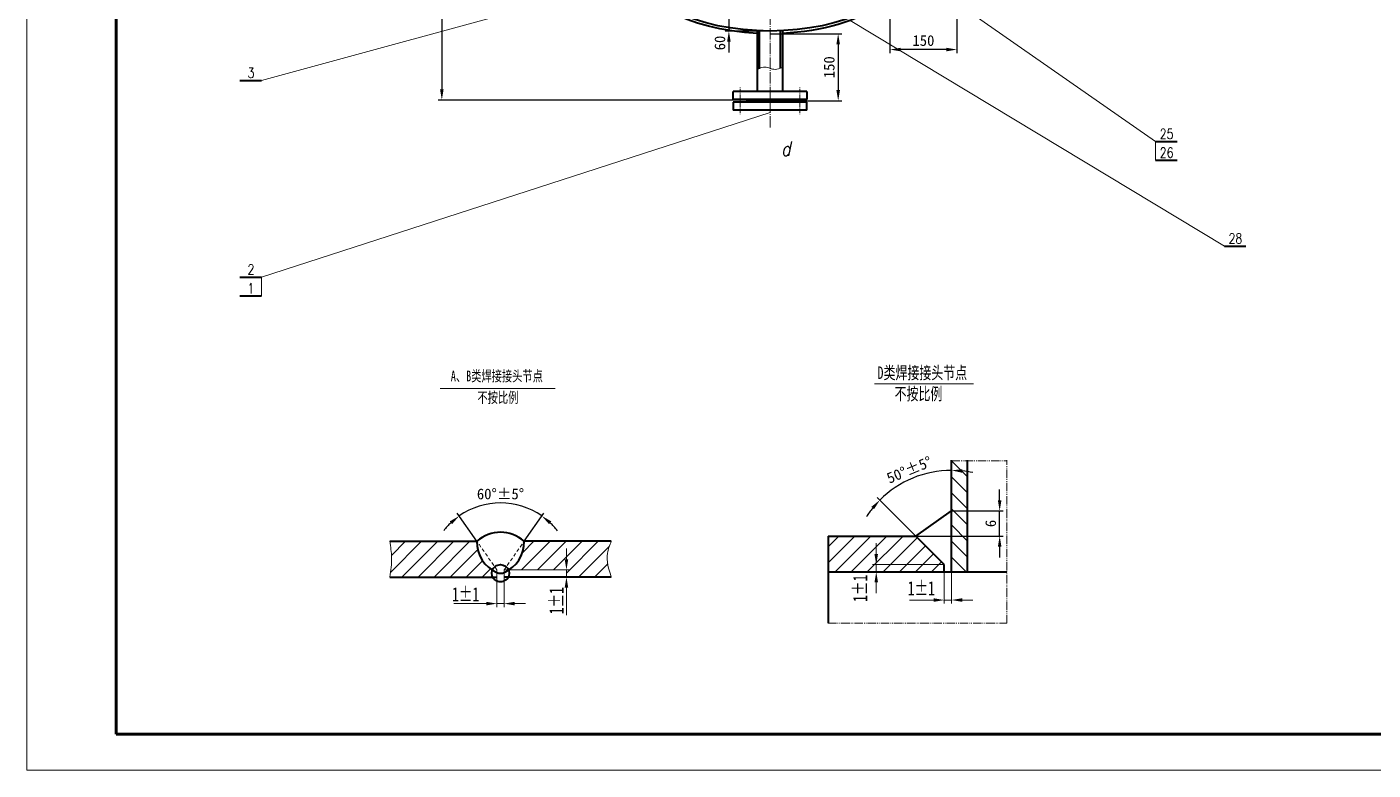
# Model space of a CAD drawing. Extents: x 371 to 12807, y -1551 to 3910.
# Drawn here: x 6079 to 9093, y -842 to 820 of the extents above; entities that cross this region are included whole.
import ezdxf
from ezdxf.enums import TextEntityAlignment as Align

# ---------------------------------------------------------------- set-up
doc = ezdxf.new("R2010")
doc.units = 0
doc.header["$LTSCALE"] = 10
doc.header["$PDMODE"] = 1
for name, pattern in [('JXX-L', [2.9499999999999997, 1.9, -0.25, 0.15, -0.25, 0.15, -0.25]), ('XX-L', [1.25, 0.75, -0.5]), ('ZXX-L', [3.28, 2.5, -0.3, 0.18, -0.3]), ('ZXX-S', [1.2699999999999998, 0.75, -0.2, 0.12, -0.2])]:
    doc.linetypes.add(name, pattern=pattern)
doc.layers.get('Defpoints').update_dxf_attribs({"linetype": 'CONTINUOUS'})
for name, color, linetype, lineweight in [('A 粗实线', 1, 'CONTINUOUS', 40), ('B 细实线', 7, 'CONTINUOUS', 18), ('C 文 字', 2, 'CONTINUOUS', 20), ('D 短中心线', 3, 'ZXX-S', 18), ('E 长中心线', 3, 'ZXX-L', 18), ('G 长虚线', 6, 'XX-L', 20), ('I 长双点线', 3, 'JXX-L', 18), ('J 标注尺寸', 2, 'CONTINUOUS', 18)]:
    doc.layers.add(name, color=color, linetype=linetype, lineweight=lineweight)
doc.styles.add('ITALICT', font='ITALICT.shx', dxfattribs={"width": 0.7})
doc.styles.add('ROMANC', font='romanc', dxfattribs={"width": 0.7, "height": 6})
doc.styles.get("Standard").update_dxf_attribs({"font": 'SIMFANG.TTF'})
doc.styles.add('style2', font='SIMFANG.TTF', dxfattribs={"width": 0.7})
doc.styles.add('标题中文', font='SIMFANG.TTF', dxfattribs={"width": 0.7})
doc.dimstyles.new('通用标注4.0', dxfattribs={"dimscale": 8, "dimtxt": 3, "dimasz": 3, "dimexe": 1, "dimexo": 0, "dimgap": 1, "dimtad": 1, "dimdec": 0, "dimzin": 0, "dimdsep": 46, "dimtxsty": 'Standard', "dimcen": 0, "dimadec": 0, "dimazin": 0, "dimtfac": 0.375, "dimtdec": 0, "dimtmove": 2, "dimatfit": 3, "dimfxl": 0, "dimtzin": 0, "dimarcsym": 0})

# ---------------------------------------------------------------- blocks, each defined once
blk = doc.blocks.new('*D44')
at = {"layer": 'Defpoints', "color": 0}
for p in [(8090.184702600081, -179.8128775369401), (8148.880642079475, -186.0364062249137), (8068.880644079478, -318.8691078720317), (8132.880642479478, -382.86910627203), (8148.880642079475, -398.8691058720301)]:
    blk.add_point(p, dxfattribs=at)
at = {"layer": 'J 标注尺寸', "color": 0, "lineweight": -2}
for p, q in [((8148.880642079475, -186.0364062249137), (8148.880642079475, -164.085410506239)), ((8068.880644079478, -318.8691078720317), (7982.863498974289, -232.8519627668429))]:
    blk.add_line(p, q, dxfattribs=at)
for start, end in [(90, 135.0000000000004), (77.86737115028711, 83.93368557514356), (141.0663144248568, 147.1326288497133)]:
    blk.add_arc((8148.880642079475, -398.8691058720269), 226.783695365788, start, end, dxfattribs=at)
at = {"layer": 'J 标注尺寸', "color": 0}
for points in [[(8172.635364586037, -177.3497393937814), (8173.058675441102, -169.3609467490837), (8148.880642079474, -172.085410506239)], [(7969.497415080238, -253.6787815643152), (7975.445670508964, -259.0283850407086), (7988.520353223781, -238.5088170163353)]]:
    blk.add_solid(points, dxfattribs=at)
at = {"layer": 'J 标注尺寸', "color": 0, "insert": (8054.440610485153, -170.8707007660751), "char_height": 24, "attachment_point": 5, "rotation": 22.500000000000004}
blk.add_mtext('{\\f仿宋_GB2312|b0|i0|c134|p49;50°±5°}', dxfattribs=at)
blk = doc.blocks.new('*D48')
at = {"layer": 'C 文 字', "color": 0, "lineweight": -2}
for p, q in [((7531.806440261997, 3067.677952608501), (7000.045948812281, 3067.677952608502)), ((7008.045948812281, 3043.677952608502), (7008.04594881228, 680.206451421851)), ((7691.806440260058, 656.2064514218509), (7000.04594881228, 656.206451421851))]:
    blk.add_line(p, q, dxfattribs=at)
at = {"layer": 'C 文 字', "color": 0}
for points in [[(7004.045948812281, 3043.677952608502), (7012.045948812281, 3043.677952608502), (7008.045948812281, 3067.677952608502)], [(7004.04594881228, 680.206451421851), (7012.04594881228, 680.206451421851), (7008.04594881228, 656.206451421851)]]:
    blk.add_solid(points, dxfattribs=at)
at = {"layer": 'Defpoints', "color": 0}
for p in [(7531.806440261997, 3067.677952608501), (7008.04594881228, 656.206451421851), (7691.806440260058, 656.2064514218509)]:
    blk.add_point(p, dxfattribs=at)
at = {"layer": 'C 文 字', "color": 0, "insert": (6988.04594881228, 1861.942202015177), "char_height": 24, "attachment_point": 5, "rotation": 90}
blk.add_mtext('2411', dxfattribs=at)
blk = doc.blocks.new('*D49')
at = {"layer": 'Defpoints', "color": 0}
for p in [(7172.0085684795, -248.2028908862558), (7086.581201199675, -330.7278678973598), (7192.207766090534, -330.7278678973598), (7131.394483645105, -394.7278678973598), (7147.394483645105, -394.7278678973598)]:
    blk.add_point(p, dxfattribs=at)
at = {"layer": 'J 标注尺寸', "color": 0, "lineweight": -2}
for p, q in [((7086.581201199675, -330.7278678973598), (7042.298231307699, -267.4852327135247)), ((7192.207766090534, -330.7278678973598), (7236.49073598251, -267.4852327135247))]:
    blk.add_line(p, q, dxfattribs=at)
for start, end in [(54.99999999999509, 125.0000000000049), (133.5339302520787, 142.0678605041524), (37.93213949584756, 46.46606974792133)]:
    blk.add_arc((7139.394483645105, -406.1530519512946), 161.2821500044467, start, end, dxfattribs=at)
at = {"layer": 'J 标注尺寸', "color": 0}
for points in [[(7025.774177985855, -286.1320583102657), (7030.837654757057, -292.3257004526164), (7046.886842798508, -274.0384490678362)], [(7247.951312533152, -292.3257004526164), (7253.014789304354, -286.1320583102657), (7231.902124491701, -274.0384490678362)]]:
    blk.add_solid(points, dxfattribs=at)
at = {"layer": 'J 标注尺寸', "color": 0, "insert": (7139.394483645105, -224.8709019468479), "char_height": 24, "attachment_point": 5}
blk.add_mtext('60°±5°', dxfattribs=at)
blk = doc.blocks.new('*D53')
at = {"layer": 'C 文 字', "color": 0, "lineweight": -2}
for p, q in [((7650.567645928946, 894.7064514218473), (7650.567645928946, 918.7064514218473)), ((7714.306440261993, 870.7064514218473), (7642.567645928946, 870.7064514218473)), ((7650.567645928946, 870.7064514218473), (7650.567645928946, 810.7064514218509)), ((7742.806440261993, 810.7064514218509), (7642.567645928946, 810.7064514218509)), ((7650.567645928946, 786.7064514218509), (7650.567645928946, 762.7064514218509))]:
    blk.add_line(p, q, dxfattribs=at)
at = {"layer": 'C 文 字', "color": 0}
for points in [[(7646.567645928946, 894.7064514218473), (7654.567645928946, 894.7064514218473), (7650.567645928946, 870.7064514218473)], [(7646.567645928946, 786.7064514218509), (7654.567645928946, 786.7064514218509), (7650.567645928946, 810.7064514218509)]]:
    blk.add_solid(points, dxfattribs=at)
at = {"layer": 'Defpoints', "color": 0}
for p in [(7714.306440261993, 870.7064514218473), (7650.567645928946, 810.7064514218509), (7742.806440261993, 810.7064514218509)]:
    blk.add_point(p, dxfattribs=at)
at = {"layer": 'C 文 字', "color": 0, "insert": (7630.567645928946, 783.9038709694069), "char_height": 24, "attachment_point": 5, "rotation": 90}
blk.add_mtext('60', dxfattribs=at)
blk = doc.blocks.new('*D54')
at = {"layer": 'C 文 字', "color": 0, "lineweight": -2}
for p, q in [((7742.806440261993, 804.7064514218509), (7903.277434615455, 804.7064514218509)), ((7895.277434615455, 780.7064514218509), (7895.277434615455, 678.7064514218509)), ((7793.806440260058, 654.7064514218509), (7903.277434615455, 654.7064514218509))]:
    blk.add_line(p, q, dxfattribs=at)
at = {"layer": 'C 文 字', "color": 0}
for points in [[(7891.277434615455, 780.7064514218509), (7899.277434615455, 780.7064514218509), (7895.277434615455, 804.7064514218509)], [(7891.277434615455, 678.7064514218509), (7899.277434615455, 678.7064514218509), (7895.277434615455, 654.7064514218509)]]:
    blk.add_solid(points, dxfattribs=at)
at = {"layer": 'Defpoints', "color": 0}
for p in [(7742.806440261993, 804.7064514218509), (7793.806440260058, 654.7064514218509), (7895.277434615455, 654.7064514218509)]:
    blk.add_point(p, dxfattribs=at)
at = {"layer": 'C 文 字', "color": 0, "insert": (7875.277434615455, 729.7064514218522), "char_height": 24, "attachment_point": 5, "rotation": 90}
blk.add_mtext('150', dxfattribs=at)
blk = doc.blocks.new('*D69')
at = {"layer": 'Defpoints', "color": 0}
for p in [(8148.880642079475, -262.852506215675), (8256.728573448083, -262.852506215675), (8068.88064407948, -318.8691078720312)]:
    blk.add_point(p, dxfattribs=at)
at = {"layer": 'J 标注尺寸', "color": 0, "lineweight": -2}
for p, q in [((8256.728573448083, -238.852506215675), (8256.728573448083, -214.852506215675)), ((8148.880642079475, -262.852506215675), (8264.728573448083, -262.852506215675)), ((8256.728573448083, -318.8691078720312), (8256.728573448083, -262.852506215675)), ((8068.88064407948, -318.8691078720312), (8264.728573448083, -318.8691078720312)), ((8256.728573448083, -342.8691078720312), (8256.728573448083, -366.8691078720312))]:
    blk.add_line(p, q, dxfattribs=at)
at = {"layer": 'J 标注尺寸', "color": 0}
for points in [[(8252.728573448083, -238.852506215675), (8260.728573448083, -238.852506215675), (8256.728573448083, -262.852506215675)], [(8252.728573448083, -342.8691078720312), (8260.728573448083, -342.8691078720312), (8256.728573448083, -318.8691078720312)]]:
    blk.add_solid(points, dxfattribs=at)
at = {"layer": 'J 标注尺寸', "color": 0, "insert": (8236.728573448083, -290.8608070438518), "char_height": 24, "attachment_point": 5, "rotation": 90}
blk.add_mtext('6', dxfattribs=at)
blk = doc.blocks.new('*D73')
at = {"layer": 'C 文 字', "color": 0, "lineweight": -2}
for p, q in [((8011.121672050031, 885.7064514218509), (8011.121672050031, 761.1962096298885)), ((8161.121672050031, 851.7064514218509), (8161.121672050031, 761.1962096298885)), ((8137.121672050031, 769.1962096298885), (8035.121672050031, 769.1962096298885))]:
    blk.add_line(p, q, dxfattribs=at)
at = {"layer": 'C 文 字', "color": 0}
for points in [[(8035.121672050031, 773.1962096298885), (8035.121672050031, 765.1962096298885), (8011.121672050031, 769.1962096298885)], [(8137.121672050031, 773.1962096298885), (8137.121672050031, 765.1962096298885), (8161.121672050031, 769.1962096298885)]]:
    blk.add_solid(points, dxfattribs=at)
at = {"layer": 'Defpoints', "color": 0}
for p in [(8011.121672050031, 885.7064514218509), (8161.121672050031, 851.7064514218509), (8011.121672050031, 769.1962096298885)]:
    blk.add_point(p, dxfattribs=at)
at = {"layer": 'C 文 字', "color": 0, "insert": (8086.121672050031, 789.1962096298885), "char_height": 24, "attachment_point": 5}
blk.add_mtext('150', dxfattribs=at)

msp = doc.modelspace()

# ---------------------------------------------------------------- hatches: boundary and pattern name
at = {"layer": 'J 标注尺寸'}
h = msp.add_hatch(dxfattribs=at)
h.set_pattern_fill('ANSI31', color=256, scale=1.3333333, angle=90, style=0)
h.set_pattern_definition([(135, (-17810.05371033034, -38849.42021086191), (-17.9605117931255, -17.9605117931255), [])])
h.paths.add_polyline_path([(8148.880642079475, -398.8691058720306), (8184.880641179476, -398.8691058720306), (8184.880641179476, -149.4593795017136), (8148.880642079475, -149.4593795017136)])
h = msp.add_hatch(dxfattribs=at)
h.set_pattern_fill('ANSI31', color=256, style=0)
h.set_pattern_definition([(45, (-17291.06277660619, -33349.36770767158), (-17.9605122421383, 17.96051224213831), [])])
edge = h.paths.add_edge_path()
edge.add_ellipse((7139.394483645105, -402.228527338375), major_axis=(13.63513394692385, 13.63513394692385), ratio=0.999999999999957, start_angle=134.9999999999988, end_angle=161.1529425672979, ccw=False)
edge.add_ellipse((7139.394483645105, -402.228527338375), major_axis=(13.63513394692415, 13.63513394692415), ratio=0.9999999999999981, start_angle=113.98966314126571, end_angle=134.9999999999999, ccw=False)
edge.add_ellipse((7159.018732217701, -333.3595346052389), major_axis=(51.25486108482222, 51.25486108482224), ratio=0.9999999999999675, start_angle=132.9193505473651, end_angle=193.7298607532782, ccw=False)
edge.add_line((7086.581201199675, -330.7278678973598), (6891.394483645105, -330.7278678973598))
edge.add_spline(control_points=[(6891.394483645105, -330.7278678973598), (6893.415477297742, -342.7789026509927), (6897.879889290685, -369.3998591351337), (6893.688483111553, -396.1094407347846), (6891.394483645105, -410.7278678973598)], knot_values=[0, 0, 0, 0, 4.553085131909655, 10.0578484456397, 10.0578484456397, 10.0578484456397, 10.0578484456397], degree=3, periodic=0)
edge.add_line((6891.394483645105, -410.7278678973598), (7122.085671855629, -410.7278678973598))
edge = h.paths.add_edge_path()
edge.add_line((7286.981113415597, -394.7278678973598), (7286.981113415597, -410.7278678973598))
edge.add_line((7286.981113415597, -410.7278678973598), (7294.981113415597, -410.7278678973598))
edge.add_line((7294.981113415597, -410.7278678973598), (7387.394483645105, -410.7278678973598))
edge.add_spline(control_points=[(7387.394483645105, -410.7278678973598), (7381.686313587925, -392.7867512121229), (7372.990694330612, -365.4559046916256), (7383.711325489938, -339.6080902568428), (7387.394483645105, -330.7278678973598)], knot_values=[0, 0, 0, 0, 6.737565344485811, 10.26376270678672, 10.26376270678672, 10.26376270678672, 10.26376270678672], degree=3, periodic=0)
edge.add_line((7387.394483645105, -330.7278678973598), (7192.207766090534, -330.7278678973598))
edge.add_ellipse((7119.770235072509, -333.3595346052389), major_axis=(51.25486108482234, 51.25486108482235), ratio=0.9999999999999929, start_angle=257.1528708974303, end_angle=317.0806494526338, ccw=False)
edge.add_line((7158.34547633677, -394.7278678973598), (7286.981113415597, -394.7278678973598))
h = msp.add_hatch(dxfattribs=at)
h.set_pattern_fill('ANSI31', color=256, scale=1.3333333, style=0)
h.set_pattern_definition([(45, (-17810.05371033034, -38849.42021086191), (-17.9605117931255, 17.9605117931255), [])])
h.paths.add_polyline_path([(7872.586720365252, -318.8691078720312), (7872.586720365252, -398.8691058720306), (7980.45124918404, -398.8691058720306), (7980.45124918404, -382.86910627203), (8132.880642479478, -382.86910627203), (8068.880644079476, -318.8691078720312)])
h.paths.add_polyline_path([(7980.45124918404, -398.8691058720306), (7980.45124918404, -382.86910627203), (8132.880642479475, -382.86910627203), (8132.880642479475, -398.8691058720306)], flags=16)

# ---------------------------------------------------------------- linework, layer by layer
at = {"layer": 'A 粗实线'}
for p, q in [((7714.306440260058, 675.7064514218509), (7714.306440260058, 811.3848605517669)), ((7719.306440260058, 727.2085825125032), (7719.306440260058, 811.1673679019332)), ((7766.306440260058, 727.4543203311987), (7766.306440260058, 811.1673679017804)), ((7771.306440260057, 675.7064514218509), (7771.306440260058, 811.384860551585)), ((6556.117365947444, 700.2372961595611), (6604.25884436156, 700.2372961595611)), ((7825.306440260058, 675.7064514218509), (7660.306440260058, 675.7064514218509)), ((7660.306440260058, 657.7064514218509), (7660.306440260058, 675.7064514218509)), ((7825.306440260058, 675.7064514218509), (7825.306440260058, 657.7064514218509)), ((7825.306440260058, 657.7064514218509), (7660.306440260058, 657.7064514218509)), ((7825.306440260058, 651.7064514218509), (7660.306440260058, 651.7064514218509)), ((7660.306440260058, 651.7064514218509), (7660.306440260058, 633.7064514218509)), ((7825.306440260058, 633.7064514218509), (7660.306440260058, 633.7064514218509)), ((7691.806440260058, 654.7064514218509), (7691.806440260058, 657.7064514218509)), ((7793.806440260058, 654.7064514218509), (7691.806440260058, 654.7064514218509)), ((7793.806440260058, 654.7064514218509), (7691.806440260058, 654.7064514218509)), ((7691.806440260058, 654.7064514218509), (7691.806440260058, 651.7064514218509)), ((7793.806440260058, 657.7064514218509), (7793.806440260058, 654.7064514218509)), ((7793.806440260058, 651.7064514218509), (7793.806440260058, 654.7064514218509)), ((7825.306440260058, 633.7064514218509), (7825.306440260058, 651.7064514218509)), ((8605.868533380366, 563.8145808957706), (8654.010011794482, 563.8145808957706)), ((8605.868533380366, 521.6792132375049), (8654.010011794482, 521.6792132375049)), ((8759.929390527344, 329.6535240853918), (8808.07086894146, 329.6535240853918)), ((6556.117365947444, 260.2757842568462), (6604.25884436156, 260.2757842568462)), ((6556.117365947444, 218.1404165985805), (6604.25884436156, 218.1404165985805)), ((8148.880642079475, -398.8691058720306), (8148.880642079475, -149.4593795017172)), ((8184.880641179476, -398.8691058720306), (8184.880641179476, -149.4593795017172)), ((8068.88064407948, -318.8691078720312), (8148.880642079475, -262.852506215675)), ((6891.394483645105, -330.7278678973598), (7086.581201199675, -330.7278678973598)), ((7387.394483645105, -330.7278678973598), (7192.207766090534, -330.7278678973598)), ((7872.586720365252, -318.8691078720312), (8068.88064407948, -318.8691078720312)), ((7872.586720365252, -318.8691078720312), (7872.586720365252, -513.9164894140577)), ((8132.880642479478, -382.86910627203), (8068.88064407948, -318.8691078720312)), ((8132.880642479475, -398.8691058720306), (8132.880642479475, -382.86910627203)), ((6891.394483645105, -410.7278678973598), (7131.394483645105, -410.7278678973598)), ((7387.394483645105, -410.7278678973598), (7147.394483645105, -410.7278678973598)), ((7872.586720365252, -398.8691058720306), (8148.880642079475, -398.8691058720306)), ((8148.880642079475, -398.8691058720306), (8272.588311806394, -398.8691058720306))]:
    msp.add_line(p, q, dxfattribs=at)
at = {"layer": 'A 粗实线', "color": 5, "lineweight": 120}
msp.add_lwpolyline([(6279.209459242848, -762.4047060600169), (12727.20929804285, -762.4047060600169), (12727.20929804285, 3829.595179139986), (6279.209459242848, 3829.595179139986)], close=True, dxfattribs=at)
at = {"layer": 'A 粗实线', "extrusion": (0, 0, -1)}
for major_axis, ratio, start_param, end_param in [((-306, 5.620943164044712e-14), 0.5098039215686275, 4.805661417586351, 6.283185307179586), ((-300, 5.510728592200698e-14), 0.5, 3.141592653589793, 6.283185307179586), ((-306, 5.620943164044712e-14), 0.5098039215686275, 3.764419239001795, 4.619116543195721)]:
    msp.add_ellipse((7742.806440261993, 960.7064514218509), major_axis=major_axis, ratio=ratio, start_param=start_param, end_param=end_param, dxfattribs=at)
at = {"layer": 'A 粗实线'}
for centre, major_axis, ratio, start_param, end_param in [((7159.018732217701, -333.3595346052389), (-51.25486108482247, 51.25486108482247), 0.9999999999999859, 0.7490839798699271, 1.96520730489673), ((7139.394483645105, -389.904302437164), (56.08517276207848, 56.08517276207848), 1, 0.0567580478251174, 1.514038278969779), ((7119.770235072509, -333.3595346052389), (51.25486108482249, 51.25486108482249), 0.9999999999999857, 4.317978002282857, 5.534101327309659), ((7139.394483645105, -402.228527338375), (-13.63513394692445, 13.63513394692445), 0.9999999999998508, 3.926990816987316, 10.2101761241669), ((7139.394483645105, -384.0406806295287), (12.86074974300669, 12.86074974300669), 1, 3.471554545102468, 4.382427088872014)]:
    msp.add_ellipse(centre, major_axis=major_axis, ratio=ratio, start_param=start_param, end_param=end_param, dxfattribs=at)
at = {"layer": 'B 细实线'}
for p, q in [((8605.868533380366, 521.6792132375049), (8605.868533380366, 563.8145808957706)), ((6604.25884436156, 218.1404165985805), (6604.25884436156, 260.2757842568462))]:
    msp.add_line(p, q, dxfattribs=at)
msp.add_lwpolyline([(6079.209464242849, -842.4047040600162), (12807.20929604285, -842.4047040600162), (12807.20929604285, 3909.595177139985), (6079.209464242849, 3909.595177139985)], close=True, dxfattribs=at)
msp.add_lwpolyline([(7771.306440260061, 729.7064514218546, -0.05139402551914358), (7761.451306838469, 725.8426287138827, -0.07475553963117507), (7754.206440260063, 724.9564514218546, -0.08917285935182173), (7742.806440260061, 727.3314514218546, 0.08917285935182173), (7731.40644026006, 729.7064514218546, 0.07475553963111288), (7724.161573681653, 728.8202741298264, 0.05139402551910225), (7714.306440260061, 724.9564514218546)], format="xyb", dxfattribs=at)
at = {"layer": 'C 文 字'}
for p, q in [((7578.556440261993, 965.7064514218509), (6604.25884436156, 700.2372961595611)), ((8180.121672050031, 859.7064514218509), (8605.868533380366, 563.8145808957706)), ((7922.39859399898, 834.3998591302334), (8759.929390527344, 329.6535240853918)), ((7742.806440261993, 628.7064514218509), (6604.25884436156, 260.2757842568462))]:
    msp.add_line(p, q, dxfattribs=at)
at = {"layer": 'D 短中心线'}
for p, q in [((7676.056440260058, 648.7064514218509), (7676.056440260058, 684.7064514218509)), ((7809.556440260058, 648.7064514218509), (7809.556440260058, 684.7064514218509)), ((7676.056440260058, 660.7064514218509), (7676.056440260058, 624.7064514218509)), ((7809.556440260058, 660.7064514218509), (7809.556440260058, 624.7064514218509))]:
    msp.add_line(p, q, dxfattribs=at)
at = {"layer": 'E 长中心线'}
msp.add_line((7742.806440261993, 595.2198627773105), (7742.806440261993, 985.7064514218473), dxfattribs=at)
at = {"layer": 'G 长虚线'}
for p, q in [((7131.394483645105, -394.7278678973598), (7086.581201199675, -330.7278678973598)), ((7147.394483645105, -394.7278678973598), (7192.207766090534, -330.7278678973598)), ((7131.394483645105, -410.7278678973598), (7131.394483645105, -394.7278678973598)), ((7147.394483645105, -410.7278678973598), (7147.394483645105, -394.7278678973598))]:
    msp.add_line(p, q, dxfattribs=at)
at = {"layer": 'I 长双点线'}
for p, q in [((8148.880642079475, -150.5121080199242), (8272.588311806394, -150.5121080199242)), ((8272.588311806394, -513.9164894140577), (8272.588311806394, -149.4593795017172)), ((7872.586720365252, -513.9164894140577), (8272.588311806398, -513.9164894140577))]:
    msp.add_line(p, q, dxfattribs=at)
at = {"layer": 'J 标注尺寸'}
for p, q in [((7004.501136071987, 11.35948147417366), (7261.5631840145, 11.35948147417366)), ((7976.865192877092, 21.33450858016295), (8198.450112487852, 21.33450858016295)), ((7286.981113415597, -370.7278678973598), (7286.981113415597, -346.7278678973598)), ((7980.45124918404, -358.8691068720309), (7980.45124918404, -334.86910747203)), ((8132.880642479478, -382.86910627203), (7972.451249384038, -382.86910627203)), ((7980.45124918404, -382.86910627203), (7980.45124918404, -398.8691058720306)), ((7131.394483645105, -410.7278678973598), (7131.394483645105, -478.0891237938849)), ((7147.394483645105, -394.7278678973598), (7294.981113415597, -394.7278678973598)), ((7147.394483645105, -410.7278678973598), (7294.981113415597, -410.7278678973598)), ((7147.394483645105, -410.7278678973598), (7147.394483645105, -478.0891237938849)), ((7286.981113415597, -394.7278678973598), (7286.981113415597, -410.7278678973598)), ((8132.880642479478, -398.8691058720306), (7972.451249384038, -398.8691058720306)), ((8132.880642479475, -398.8691058720306), (8132.880642479475, -470.1151630798468)), ((8148.880642079475, -398.8691058720306), (8148.880642079475, -470.1151630798468)), ((7286.981113415597, -434.7278678973598), (7286.981113415597, -495.6401989024089)), ((7980.45124918404, -422.8691052720296), (7980.45124918404, -446.8691046720287)), ((7107.394483645105, -470.0891237938849), (7035.067709627307, -470.0891237938849)), ((7147.394483645105, -470.0891237938849), (7131.394483645105, -470.0891237938849)), ((7171.394483645105, -470.0891237938849), (7195.394483645105, -470.0891237938849)), ((8108.880643079476, -462.1151632798446), (8054.988070687737, -462.1151632798446)), ((8148.880642079475, -462.1151632798446), (8132.880642479475, -462.1151632798446)), ((8172.880641479474, -462.1151632798446), (8196.880640879477, -462.1151632798446))]:
    msp.add_line(p, q, dxfattribs=at)
for points, knots in [([(6891.394483645105, -330.7278678973598), (6893.415477297738, -342.7789026509909), (6897.879889290689, -369.3998591351319), (6893.688483111546, -396.1094407347828), (6891.394483645105, -410.7278678973598)], [0, 0, 0, 0, 4.553085131909655, 10.0578484456397, 10.0578484456397, 10.0578484456397, 10.0578484456397]), ([(7387.394483645105, -330.7278678973598), (7383.711325489934, -339.6080902568392), (7372.990694330605, -365.4559046916293), (7381.686313587918, -392.7867512121284), (7387.394483645105, -410.7278678973598)], [0, 0, 0, 0, 3.526197362300913, 10.26376270678672, 10.26376270678672, 10.26376270678672, 10.26376270678672])]:
    msp.add_open_spline(points, degree=3, knots=knots, dxfattribs=at)
for points in [[(7976.45124928404, -358.8691068720309), (7984.451249084039, -358.8691068720309), (7980.45124918404, -382.86910627203)], [(7282.981113415597, -370.7278678973598), (7290.981113415597, -370.7278678973598), (7286.981113415597, -394.7278678973598)], [(7282.981113415597, -434.7278678973598), (7290.981113415597, -434.7278678973598), (7286.981113415597, -410.7278678973598)], [(7976.45124928404, -422.8691052720296), (7984.451249084039, -422.8691052720296), (7980.45124918404, -398.8691058720306)], [(7107.394483645105, -466.0891237938849), (7107.394483645105, -474.0891237938849), (7131.394483645105, -470.0891237938849)], [(7171.394483645105, -466.0891237938849), (7171.394483645105, -474.0891237938849), (7147.394483645105, -470.0891237938849)], [(8108.880643079476, -458.1151633798454), (8108.880643079476, -466.1151631798457), (8132.880642479475, -462.1151632798446)], [(8172.880641479474, -458.1151633798454), (8172.880641479474, -466.1151631798457), (8148.880642079475, -462.1151632798446)]]:
    msp.add_solid(points, dxfattribs=at)

# ---------------------------------------------------------------- texts
at = {"layer": 'C 文 字', "style": 'ROMANC', "width": 0.8}
for s, p in [('3', (6580.71420462371, 717.1824540500747)), ('25', (8630.465372056631, 580.7597387862843)), ('26', (8630.465372056631, 538.6243711280185)), ('28', (8784.52622920361, 346.5986819759055)), ('2', (6580.71420462371, 277.2209421473599)), ('1', (6580.71420462371, 235.0855744890941))]:
    msp.add_text(s, height=22.58150343546241, dxfattribs=at).set_placement(p, align=Align.MIDDLE)
at = {"layer": 'C 文 字'}
for s, height, style, width, p in [('d', 31.9999993, 'ITALICT', 0.8, (7767.402340699387, 531.1884345124054)), ('A、B类焊接接头节点', 24, '标题中文', 0.7000000000000455, (7028.074987340799, 27.10277219853378)), ('不按比例', 24, '标题中文', 0.7000000000000455, (7087.740156958527, -21.03482667759818)), ('1±1', 32, 'style2', 0.7000000000000455, (7030.91185090717, -465.2378179765583))]:
    msp.add_text(s, height=height, dxfattribs=dict(at, style=style, width=width)).set_placement(p)
at = {"layer": 'C 文 字', "style": 'style2', "width": 0.7000000000000455}
msp.add_text('1±1', height=32, rotation=90, dxfattribs=at).set_placement((7280.547504685972, -493.9611745823258))
at = {"layer": 'J 标注尺寸', "style": 'style2'}
for s, height, width, p in [('D', 27.9999993, 0.6999999999999696, (7983.292215438199, 32.32608976797201)), ('类焊接接头节点', 27.9999993, 0.7000000000000455, (7996.853296180252, 32.32608976797201)), ('不按比例', 27.9999993, 0.6999999999999696, (8021.555516045133, -14.84552474591328)), ('1±1', 31.9999992, 0.6999999999999696, (8050.86696891165, -451.7629967215926))]:
    msp.add_text(s, height=height, dxfattribs=dict(at, width=width)).set_placement(p)
at = {"layer": 'J 标注尺寸', "style": 'style2', "width": 0.7000000000000076}
msp.add_text('1±1', height=31.9999992, rotation=90, dxfattribs=at).set_placement((7960.451249684036, -466.2299619056412))

# ---------------------------------------------------------------- dimensions: what is measured, and where the dimension line sits
at = {"layer": 'C 文 字'}
for base, p1, p2, picture, middle in [((7008.04594881228, 656.206451421851), (7531.806440261997, 3067.677952608501), (7691.806440260058, 656.2064514218509), '*D48', (6988.04594881228, 1861.942202015177)), ((7895.277434615455, 654.7064514218509), (7742.806440261993, 804.7064514218509), (7793.806440260058, 654.7064514218509), '*D54', (7875.277434615455, 729.7064514218522))]:
    dim = msp.add_linear_dim(base=base, p1=p1, p2=p2, angle=90, dimstyle='通用标注4.0', dxfattribs=at)
    dim.commit()
    dim.dimension.update_dxf_attribs({"geometry": picture, "text_midpoint": middle})
dim = msp.add_linear_dim(base=(7650.567645928946, 810.7064514218509), p1=(7714.306440261993, 870.7064514218473), p2=(7742.806440261993, 810.7064514218509), angle=90, dimstyle='通用标注4.0', dxfattribs=at)
dim.commit()
dim.dimension.update_dxf_attribs({"geometry": '*D53', "text_midpoint": (7630.567645928946, 783.9038709694069), "dimtype": 160})
dim = msp.add_linear_dim(base=(8011.121672050031, 769.1962096298885), p1=(8161.121672050031, 851.7064514218509), p2=(8011.121672050031, 885.7064514218509), dimstyle='通用标注4.0', dxfattribs=at)
dim.commit()
dim.dimension.update_dxf_attribs({"geometry": '*D73', "text_midpoint": (8086.121672050031, 789.1962096298885)})
at = {"layer": 'J 标注尺寸'}
for base, line1, line2, text, picture, middle in [((8090.184702600081, -179.8128775369401), ((8148.880642079475, -398.8691058720306), (8148.880642079475, -186.0364062249137)), ((8132.880642479478, -382.86910627203), (8068.88064407948, -318.8691078720312)), '{\\f仿宋_GB2312|b0|i0|c134|p49;50°±5°}', '*D44', (8054.440610485152, -170.8707007660755)), ((7172.0085684795, -248.2028908862558), ((7131.394483645105, -394.7278678973598), (7086.581201199675, -330.7278678973598)), ((7147.394483645105, -394.7278678973598), (7192.207766090534, -330.7278678973598)), '60°±5°', '*D49', (7139.394483645105, -224.8709019468479))]:
    dim = msp.add_angular_dim_2l(base=base, line1=line1, line2=line2, text=text, dimstyle='通用标注4.0', dxfattribs=at)
    dim.commit()
    dim.dimension.update_dxf_attribs({"geometry": picture, "text_midpoint": middle})
dim = msp.add_linear_dim(base=(8256.728573448083, -262.852506215675), p1=(8068.88064407948, -318.8691078720312), p2=(8148.880642079475, -262.852506215675), angle=90, text='6', dimstyle='通用标注4.0', dxfattribs=at)
dim.commit()
dim.dimension.update_dxf_attribs({"geometry": '*D69', "text_midpoint": (8236.728573448083, -290.8608070438518)})

doc.saveas('drawing.dxf')
